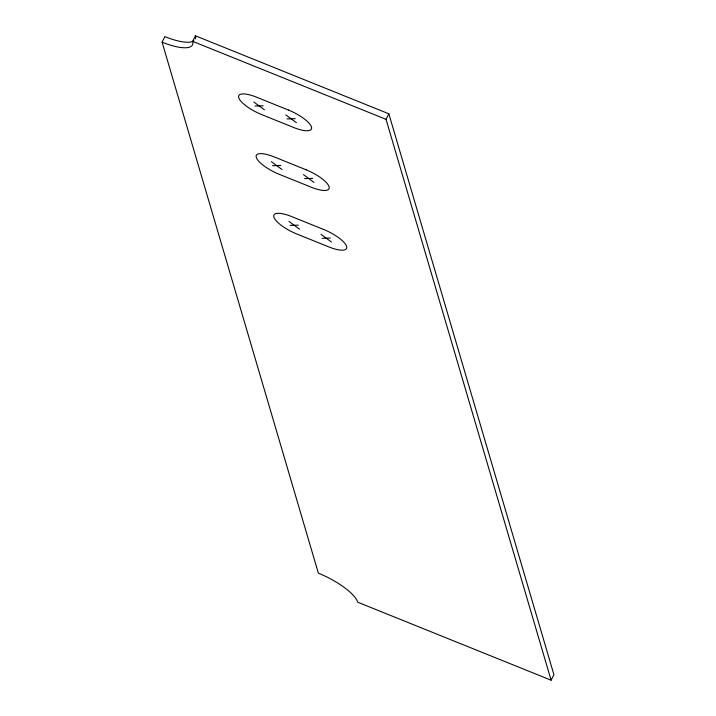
<?xml version="1.0" encoding="UTF-8"?>
<svg xmlns="http://www.w3.org/2000/svg" width="716" height="716" viewBox="0 0 716 716"><rect width="100%" height="100%" fill="white"/><g stroke="black" fill="none" stroke-linecap="round" stroke-linejoin="round"><path stroke-width="1.07" d="M162.084 42.163A39.013 11.778 26.9 0 0 192.622 41.331L195.423 35.8L388.842 113.808L553.915 674.669L551.114 680.2L357.696 602.192A39.013 11.778 26.9 0 0 318.369 573.176L162.084 42.163L164.886 36.632A39.013 11.778 26.9 0 0 193.776 40.937M551.114 680.2L386.04 119.339L388.842 113.808M254.977 105.995L263.202 105.771M287 118.91L295.225 118.686M272.545 165.691L280.77 165.468M304.569 178.606L312.794 178.382M290.114 225.397L298.339 225.164M322.137 238.312L330.362 238.079M192.622 41.331L386.04 119.339M285.818 114.891L296.406 122.704M253.795 101.976L264.383 109.79M303.387 174.588L313.975 182.401M271.364 161.673L281.952 169.486M320.956 234.293L331.544 242.097M288.933 221.378L299.521 229.183M195.423 35.8A39.013 11.778 26.9 0 1 195.486 38.897M288.548 110.094L256.525 97.179A22.76 6.874 26.9 0 0 238.714 97.662A22.76 6.874 26.9 0 0 261.653 114.587L293.676 127.502A22.76 6.874 26.9 0 0 311.487 127.018A22.76 6.874 26.9 0 0 288.548 110.094M306.117 169.79L274.094 156.876A22.76 6.874 26.9 0 0 256.283 157.368A22.76 6.874 26.9 0 0 279.222 174.292L311.245 187.207A22.76 6.874 26.9 0 0 329.056 186.715A22.76 6.874 26.9 0 0 306.117 169.79M323.686 229.487L291.663 216.572A22.76 6.874 26.9 0 0 273.852 217.064A22.76 6.874 26.9 0 0 296.791 233.989L328.814 246.904A22.76 6.874 26.9 0 0 346.634 246.411A22.76 6.874 26.9 0 0 323.686 229.487"/></g></svg>
